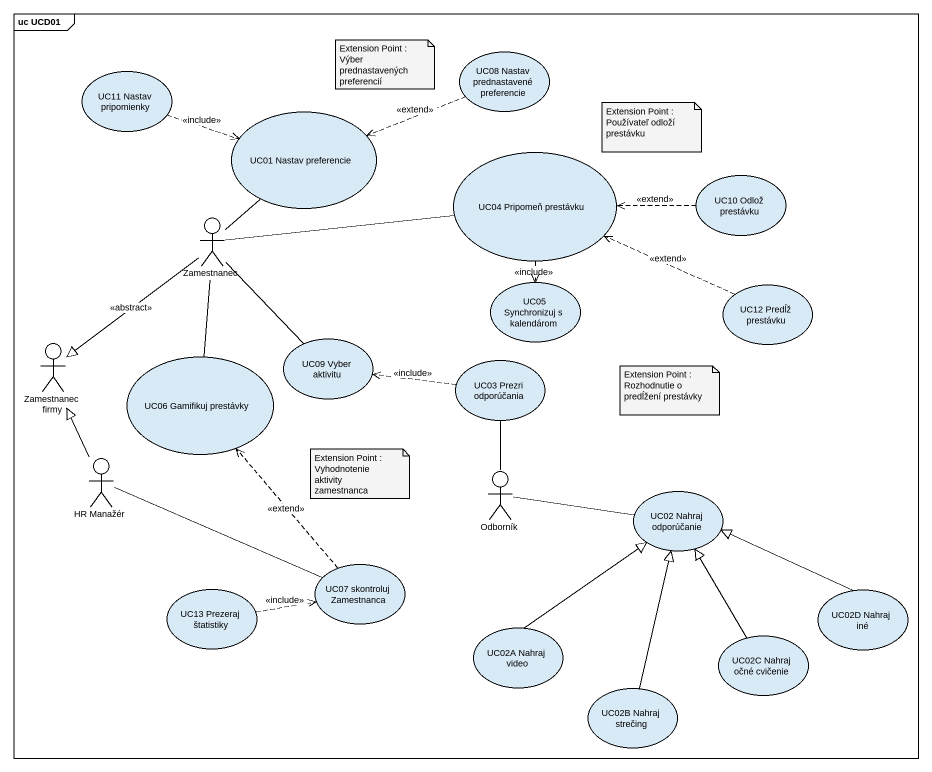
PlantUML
@startuml
mainframe uc UCD01
usecase "UC11 Nastav pripomienky" as UC11_Nastav_pripomienky
usecase "UC08 Nastav prednastavené preferencie" as UC08_Nastav_prednastavené
usecase "UC01 Nastav preferencie" as UC01_Nastav_preferencie
usecase "UC04 Pripomeň prestávku" as UC04_Pripomeň_prestávku
usecase "UC10 Odlož prestávku" as UC10_Odlož_prestávku
actor Zamestnanec
usecase "UC05 Synchronizuj s kalendárom" as UC05_Synchronizuj_s
usecase "UC12 Predĺž prestávku" as UC12_Predĺž_prestávku
actor "Zamestnanec firmy" as Zamestnanec_firmy
usecase "UC06 Gamifikuj prestávky" as UC06_Gamifikuj_prestávky
usecase "UC09 Vyber aktivitu" as UC09_Vyber_aktivitu
usecase "UC03 Prezri odporúčania" as UC03_Prezri_odporúčania
actor "HR Manažér" as HR_Manažér
actor Odborník
usecase "UC02 Nahraj odporúčanie" as UC02_Nahraj_odporúčanie
usecase "UC13 Prezeraj štatistiky" as UC13_Prezeraj_štatistiky
usecase "UC07 skontroluj Zamestnanca" as UC07_skontroluj_Zamestnanca
usecase "UC02D Nahraj iné" as UC02D_Nahraj_iné
usecase "UC02A Nahraj video" as UC02A_Nahraj_video
usecase "UC02C Nahraj očné cvičenie" as UC02C_Nahraj_očné_cvičenie
usecase "UC02B Nahraj strečing" as UC02B_Nahraj_strečing
UC11_Nastav_pripomienky .right.> UC01_Nastav_preferencie : <<include>>
UC08_Nastav_prednastavené .left.> UC01_Nastav_preferencie : <<extend>>
UC04_Pripomeň_prestávku ..> UC05_Synchronizuj_s : <<include>>
UC10_Odlož_prestávku .left.> UC04_Pripomeň_prestávku : <<extend>>
Zamestnanec -up- UC01_Nastav_preferencie
Zamestnanec -right- UC04_Pripomeň_prestávku
Zamestnanec --|> Zamestnanec_firmy : <<abstract>>
Zamestnanec -- UC06_Gamifikuj_prestávky
Zamestnanec -- UC09_Vyber_aktivitu
UC12_Predĺž_prestávku .left.> UC04_Pripomeň_prestávku : <<extend>>
UC03_Prezri_odporúčania .left.> UC09_Vyber_aktivitu : <<include>>
UC03_Prezri_odporúčania -- Odborník
HR_Manažér -up-|> Zamestnanec_firmy
Odborník -right- UC02_Nahraj_odporúčanie
UC13_Prezeraj_štatistiky .right.> UC07_skontroluj_Zamestnanca : <<include>>
UC07_skontroluj_Zamestnanca .up.> UC06_Gamifikuj_prestávky : <<extend>>
UC07_skontroluj_Zamestnanca -left- HR_Manažér
UC02D_Nahraj_iné -left-|> UC02_Nahraj_odporúčanie
UC02A_Nahraj_video -up-|> UC02_Nahraj_odporúčanie
UC02C_Nahraj_očné_cvičenie -up-|> UC02_Nahraj_odporúčanie
UC02B_Nahraj_strečing -up-|> UC02_Nahraj_odporúčanie
note as N1
  Extension Point : Výber prednastavených preferencií
end note
note as N2
  Extension Point : Používateľ odloží prestávku
end note
note as N3
  Extension Point : Rozhodnutie o predĺžení prestávky
end note
note as N4
  Extension Point : Vyhodnotenie aktivity zamestnanca
end note
@enduml
